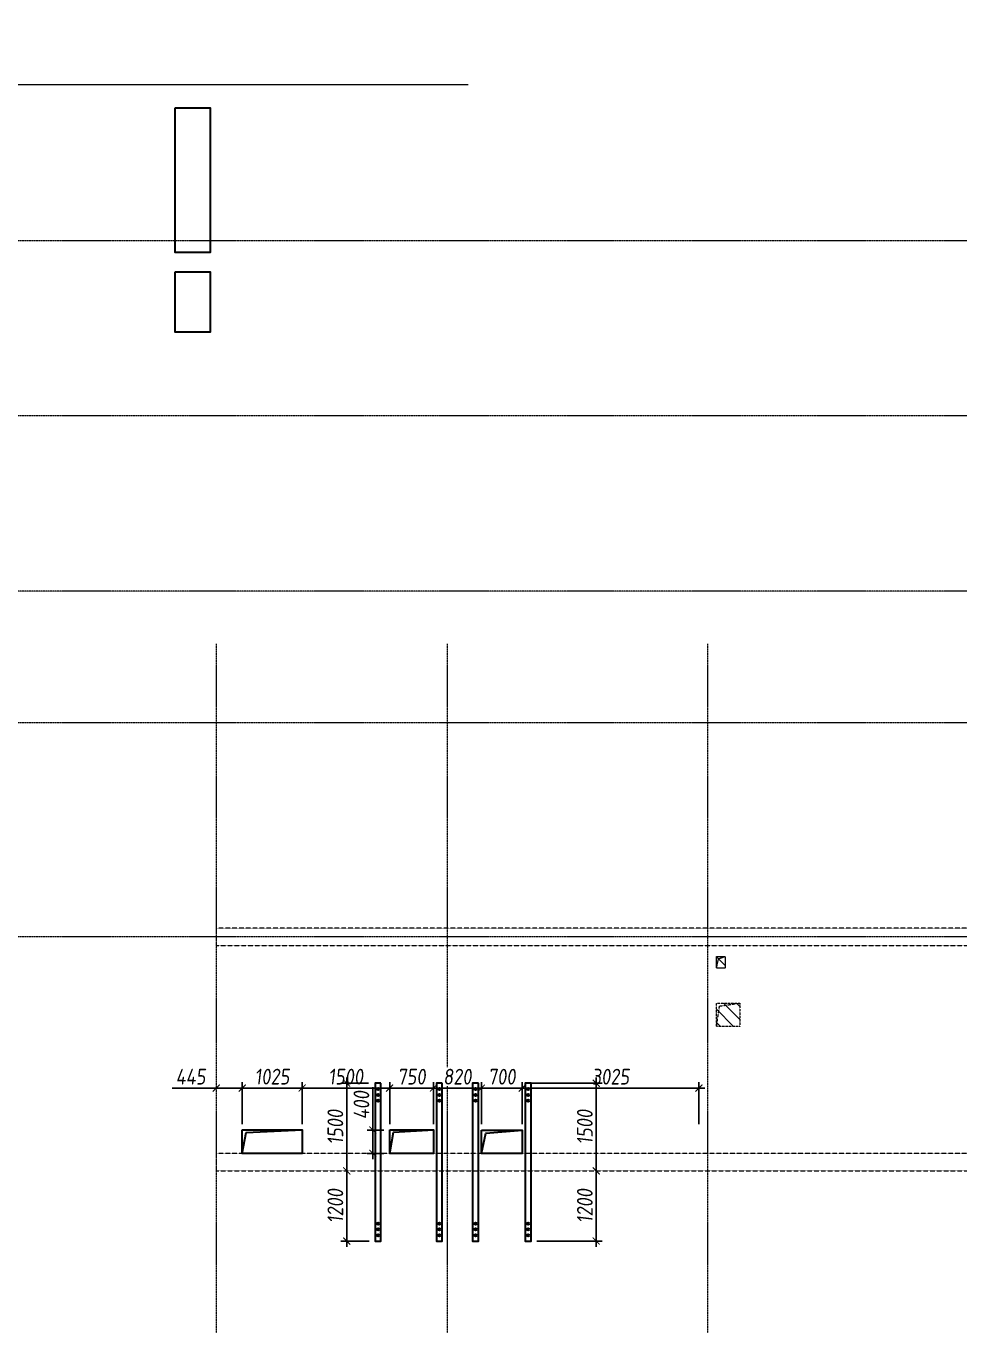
# Model space of a CAD drawing. Header units: millimetres. Extents: x -233751 to 529254, y -907864 to 285890.
# Drawn here: x -62957 to -46984, y 76023 to 98276 of the extents above; entities that cross this region are included whole.
import ezdxf

# ---------------------------------------------------------------- set-up
doc = ezdxf.new("R2010")
doc.units = ezdxf.units.MM
doc.linetypes.add('ADSK_Штриховая_ш2 п1', pattern=[3, 2, -1])
doc.linetypes.add('осевая', pattern=[2, 1.25, -0.25, 0.25, -0.25])
doc.layers.get('0').update_dxf_attribs({"lineweight": 30})
doc.layers.get('Defpoints').update_dxf_attribs({"lineweight": 0})
for name, color, linetype, lineweight in [('КР_БалкиЖБ', 7, 'ADSK_Штриховая_ш2 п1', 5), ('КР_Металл', 3, 'Continuous', 30), ('КР_Новые отверстия', 5, 'Continuous', 30), ('КР_Оси', 7, 'Continuous', 5), ('КР_Размеры отверстия', 7, 'Continuous', 5), ('КР_Размеры усиление', 1, 'Continuous', 5), ('КР_Сущ отверстия', 6, 'Continuous', 15), ('КР_Тонкая', 250, 'Continuous', 0)]:
    doc.layers.add(name, color=color, linetype=linetype, lineweight=lineweight)
doc.styles.add('ISOCPEUR', font='isocpeur.ttf', dxfattribs={"width": 0.85, "oblique": 7})
doc.dimstyles.new('R_100', dxfattribs={"dimtxt": 270, "dimasz": 120, "dimexe": 100, "dimexo": 100, "dimgap": 60, "dimtad": 1, "dimdec": 0, "dimrnd": 5, "dimzin": 0, "dimdsep": 46, "dimtxsty": 'ISOCPEUR', "dimblk": 'ARCHTICK', "dimcen": 0, "dimdle": 100, "dimclrd": 256, "dimclre": 256, "dimclrt": 256, "dimadec": 0, "dimazin": 0, "dimtfac": 2, "dimtdec": 0, "dimtmove": 0, "dimatfit": 3, "dimfxl": 1, "dimtvp": 3, "dimtfill": 1, "dimtolj": 1, "dimtzin": 0, "dimarcsym": 0})

# ---------------------------------------------------------------- blocks, each defined once
blk = doc.blocks.new('*U2056')
at = {"color": 0, "linetype": 'Continuous', "lineweight": -2}
blk.add_wipeout([(0, 0), (543, 0), (1087, 0), (1630, 0), (2173, 0), (2716, 0), (3260, 0), (3803, 0), (4346, 0), (4889, 0), (5433, 0), (5976, 0), (6519, 0), (7062, 0), (7606, 0), (8149, 0), (8692, 0), (9235, 0), (9779, 0), (10322, 0), (10865, 0), (10871, 25), (10878, 50), (10884, 75), (10890, 100), (10896, 125), (10903, 150), (10909, 175), (10915, 200), (10921, 225), (10928, 250), (10934, 275), (10940, 300), (10946, 325), (10953, 350), (10959, 375), (10965, 400), (10971, 425), (10978, 450), (10984, 475), (10990, 500), (11003, 450), (11015, 400), (11028, 350), (11040, 300), (11053, 250), (11065, 200), (11078, 150), (11090, 100), (11103, 50), (11115, 0), (11128, -50), (11140, -100), (11153, -150), (11165, -200), (11178, -250), (11190, -300), (11203, -350), (11215, -400), (11228, -450), (11240, -500), (11246, -475), (11253, -450), (11259, -425), (11265, -400), (11271, -375), (11278, -350), (11284, -325), (11290, -300), (11296, -275), (11303, -250), (11309, -225), (11315, -200), (11321, -175), (11328, -150), (11334, -125), (11340, -100), (11346, -75), (11353, -50), (11359, -25), (11365, 0), (11908, 0), (12452, 0), (12995, 0), (13538, 0), (14081, 0), (14625, 0), (15168, 0), (15711, 0), (16254, 0), (16798, 0), (17341, 0), (17884, 0), (18427, 0), (18971, 0), (19514, 0), (20057, 0), (20600, 0), (21144, 0), (21687, 0), (22230, 0), (22230, 1000), (0, 1000)], dxfattribs=at)
blk.add_lwpolyline([(-200, 0), (0, 0), (10865, 0), (10990, 500), (11240, -500), (11365, 0), (22230, 0), (22430, 0)], dxfattribs=at)
blk = doc.blocks.new('*U2062')
at = {"color": 0, "linetype": 'ByBlock', "lineweight": -2, "ltscale": 10}
blk.add_line((0, 0), (-74924, 0), dxfattribs=at)
blk = doc.blocks.new('*U2063')
at = {"color": 0, "linetype": 'ByBlock', "lineweight": -2, "ltscale": 10}
blk.add_line((0, 0), (-74924, 0), dxfattribs=at)
blk = doc.blocks.new('*U2064')
at = {"color": 0, "linetype": 'ByBlock', "lineweight": -2, "ltscale": 10}
blk.add_line((0, 0), (-74924, 0), dxfattribs=at)
blk = doc.blocks.new('*U2065')
at = {"color": 0, "linetype": 'ByBlock', "lineweight": -2, "ltscale": 10}
blk.add_line((0, 0), (-74924, 0), dxfattribs=at)
blk = doc.blocks.new('*U2066')
at = {"color": 0, "linetype": 'ByBlock', "lineweight": -2, "ltscale": 10}
blk.add_line((0, 0), (-74924, 0), dxfattribs=at)
blk = doc.blocks.new('*U2071')
at = {"color": 0, "linetype": 'ByBlock', "lineweight": -2, "ltscale": 10}
blk.add_line((0, 0), (0, -34307), dxfattribs=at)
blk = doc.blocks.new('*U2072')
at = {"color": 0, "linetype": 'ByBlock', "lineweight": -2, "ltscale": 10}
blk.add_line((0, 0), (0, -34307), dxfattribs=at)
blk = doc.blocks.new('*U2073')
at = {"color": 0, "linetype": 'ByBlock', "lineweight": -2, "ltscale": 10}
blk.add_line((0, 0), (0, -34307), dxfattribs=at)
blk = doc.blocks.new('_ArchTick')
at = {"color": 0, "linetype": 'ByBlock', "const_width": 0.15}
blk.add_lwpolyline([(-0.5, -0.5), (0.5, 0.5)], dxfattribs=at)
blk = doc.blocks.new('*D994')
at = {"layer": 'Defpoints', "color": 0, "transparency": 16777216}
for p in [(-58231, 80097), (-59256, 79377), (-58231, 79378)]:
    blk.add_point(p, dxfattribs=at)
at = {"layer": 'КР_Размеры отверстия', "lineweight": -2, "transparency": 16777216}
for p, q in [((-59256, 79477), (-59256, 80197)), ((-58231, 79478), (-58231, 80197)), ((-59356, 80097), (-58131, 80097))]:
    blk.add_line(p, q, dxfattribs=at)
at = {"layer": 'КР_Размеры отверстия', "lineweight": -2, "transparency": 16777216, "xscale": 120, "yscale": 120, "zscale": 120, "rotation": 180}
blk.add_blockref('_ArchTick', (-59256, 80097), dxfattribs=at)
at = {"layer": 'КР_Размеры отверстия', "lineweight": -2, "transparency": 16777216, "xscale": 120, "yscale": 120, "zscale": 120}
blk.add_blockref('_ArchTick', (-58231, 80097), dxfattribs=at)
at = {"layer": 'КР_Размеры отверстия', "transparency": 16777216, "insert": (-58743, 80292), "char_height": 270, "attachment_point": 5, "style": 'ISOCPEUR', "bg_fill": 3, "box_fill_scale": 1.1, "bg_fill_color": 256, "bg_fill_true_color": 13158600, "bg_fill_transparency": 0}
blk.add_mtext('\\A1;1025', dxfattribs=at)
blk = doc.blocks.new('*D995')
at = {"layer": 'Defpoints', "color": 0, "transparency": 16777216}
for p in [(-56731, 80097), (-58231, 79378), (-56731, 79378)]:
    blk.add_point(p, dxfattribs=at)
at = {"layer": 'КР_Размеры отверстия', "lineweight": -2, "transparency": 16777216}
for p, q in [((-58231, 79478), (-58231, 80197)), ((-56731, 79478), (-56731, 80197)), ((-58331, 80097), (-56631, 80097))]:
    blk.add_line(p, q, dxfattribs=at)
at = {"layer": 'КР_Размеры отверстия', "lineweight": -2, "transparency": 16777216, "xscale": 120, "yscale": 120, "zscale": 120, "rotation": 180}
blk.add_blockref('_ArchTick', (-58231, 80097), dxfattribs=at)
at = {"layer": 'КР_Размеры отверстия', "lineweight": -2, "transparency": 16777216, "xscale": 120, "yscale": 120, "zscale": 120}
blk.add_blockref('_ArchTick', (-56731, 80097), dxfattribs=at)
at = {"layer": 'КР_Размеры отверстия', "transparency": 16777216, "insert": (-57481, 80292), "char_height": 270, "attachment_point": 5, "style": 'ISOCPEUR', "bg_fill": 3, "box_fill_scale": 1.1, "bg_fill_color": 256, "bg_fill_true_color": 13158600, "bg_fill_transparency": 0}
blk.add_mtext('\\A1;1500', dxfattribs=at)
blk = doc.blocks.new('*D996')
at = {"layer": 'Defpoints', "color": 0, "transparency": 16777216}
for p in [(-56731, 79378), (-55981, 79378)]:
    blk.add_point(p, dxfattribs=at)
at = {"layer": 'КР_Размеры отверстия', "lineweight": -2, "transparency": 16777216}
for p, q in [((-56731, 79478), (-56731, 80196)), ((-55981, 79478), (-55981, 80196)), ((-56831, 80096), (-55881, 80096))]:
    blk.add_line(p, q, dxfattribs=at)
at = {"layer": 'КР_Размеры отверстия', "lineweight": -2, "transparency": 16777216, "xscale": 120, "yscale": 120, "zscale": 120, "rotation": 180}
blk.add_blockref('_ArchTick', (-56731, 80096), dxfattribs=at)
at = {"layer": 'КР_Размеры отверстия', "lineweight": -2, "transparency": 16777216, "xscale": 120, "yscale": 120, "zscale": 120}
blk.add_blockref('_ArchTick', (-55981, 80096), dxfattribs=at)
at = {"layer": 'КР_Размеры отверстия', "transparency": 16777216, "insert": (-56356, 80291), "char_height": 270, "attachment_point": 5, "style": 'ISOCPEUR', "bg_fill": 3, "box_fill_scale": 1.1, "bg_fill_color": 256, "bg_fill_true_color": 13158600, "bg_fill_transparency": 0}
blk.add_mtext('\\A1;750', dxfattribs=at)
at = {"layer": 'Defpoints', "color": 0, "transparency": 16777216}
blk.add_point((-55981, 80096), dxfattribs=at)
blk = doc.blocks.new('*D997')
at = {"layer": 'Defpoints', "color": 0, "transparency": 16777216}
for p in [(-55161, 80096), (-55981, 79378), (-55161, 79378)]:
    blk.add_point(p, dxfattribs=at)
at = {"layer": 'КР_Размеры отверстия', "lineweight": -2, "transparency": 16777216}
for p, q in [((-55981, 79478), (-55981, 80196)), ((-55161, 79478), (-55161, 80196)), ((-56081, 80096), (-55061, 80096))]:
    blk.add_line(p, q, dxfattribs=at)
at = {"layer": 'КР_Размеры отверстия', "lineweight": -2, "transparency": 16777216, "xscale": 120, "yscale": 120, "zscale": 120, "rotation": 180}
blk.add_blockref('_ArchTick', (-55981, 80096), dxfattribs=at)
at = {"layer": 'КР_Размеры отверстия', "lineweight": -2, "transparency": 16777216, "xscale": 120, "yscale": 120, "zscale": 120}
blk.add_blockref('_ArchTick', (-55161, 80096), dxfattribs=at)
at = {"layer": 'КР_Размеры отверстия', "transparency": 16777216, "insert": (-55571, 80291), "char_height": 270, "attachment_point": 5, "style": 'ISOCPEUR', "bg_fill": 3, "box_fill_scale": 1.1, "bg_fill_color": 256, "bg_fill_true_color": 13158600, "bg_fill_transparency": 0}
blk.add_mtext('\\A1;820', dxfattribs=at)
blk = doc.blocks.new('*D998')
at = {"layer": 'Defpoints', "color": 0, "transparency": 16777216}
for p in [(-55161, 79378), (-54461, 79378)]:
    blk.add_point(p, dxfattribs=at)
at = {"layer": 'КР_Размеры отверстия', "lineweight": -2, "transparency": 16777216}
for p, q in [((-55161, 79478), (-55161, 80196)), ((-54461, 79478), (-54461, 80196)), ((-55261, 80096), (-54361, 80096))]:
    blk.add_line(p, q, dxfattribs=at)
at = {"layer": 'КР_Размеры отверстия', "lineweight": -2, "transparency": 16777216, "xscale": 120, "yscale": 120, "zscale": 120, "rotation": 180}
blk.add_blockref('_ArchTick', (-55161, 80096), dxfattribs=at)
at = {"layer": 'КР_Размеры отверстия', "lineweight": -2, "transparency": 16777216, "xscale": 120, "yscale": 120, "zscale": 120}
blk.add_blockref('_ArchTick', (-54461, 80096), dxfattribs=at)
at = {"layer": 'КР_Размеры отверстия', "transparency": 16777216, "insert": (-54811, 80291), "char_height": 270, "attachment_point": 5, "style": 'ISOCPEUR', "bg_fill": 3, "box_fill_scale": 1.1, "bg_fill_color": 256, "bg_fill_true_color": 13158600, "bg_fill_transparency": 0}
blk.add_mtext('\\A1;700', dxfattribs=at)
at = {"layer": 'Defpoints', "color": 0, "transparency": 16777216}
blk.add_point((-54461, 80096), dxfattribs=at)
blk = doc.blocks.new('*D999')
at = {"layer": 'Defpoints', "color": 0, "transparency": 16777216}
for p in [(-51436, 80096), (-54461, 79378), (-51436, 79378)]:
    blk.add_point(p, dxfattribs=at)
at = {"layer": 'КР_Размеры отверстия', "lineweight": -2, "transparency": 16777216}
for p, q in [((-54461, 79478), (-54461, 80196)), ((-51436, 79478), (-51436, 80196)), ((-54561, 80096), (-51336, 80096))]:
    blk.add_line(p, q, dxfattribs=at)
at = {"layer": 'КР_Размеры отверстия', "lineweight": -2, "transparency": 16777216, "xscale": 120, "yscale": 120, "zscale": 120, "rotation": 180}
blk.add_blockref('_ArchTick', (-54461, 80096), dxfattribs=at)
at = {"layer": 'КР_Размеры отверстия', "lineweight": -2, "transparency": 16777216, "xscale": 120, "yscale": 120, "zscale": 120}
blk.add_blockref('_ArchTick', (-51436, 80096), dxfattribs=at)
at = {"layer": 'КР_Размеры отверстия', "transparency": 16777216, "insert": (-52948, 80291), "char_height": 270, "attachment_point": 5, "style": 'ISOCPEUR', "bg_fill": 3, "box_fill_scale": 1.1, "bg_fill_color": 256, "bg_fill_true_color": 13158600, "bg_fill_transparency": 0}
blk.add_mtext('\\A1;3025', dxfattribs=at)
blk = doc.blocks.new('*D1062')
at = {"layer": 'Defpoints', "color": 0, "transparency": 16777216}
for p in [(-59701, 80096), (-59701, 80096), (-59256, 79377)]:
    blk.add_point(p, dxfattribs=at)
at = {"layer": 'КР_Размеры отверстия', "lineweight": -2, "transparency": 16777216}
for p, q in [((-59256, 79477), (-59256, 80196)), ((-59701, 80096), (-60456, 80096)), ((-59156, 80096), (-59701, 80096))]:
    blk.add_line(p, q, dxfattribs=at)
at = {"layer": 'КР_Размеры отверстия', "lineweight": -2, "transparency": 16777216, "xscale": 120, "yscale": 120, "zscale": 120, "rotation": 180}
blk.add_blockref('_ArchTick', (-59701, 80096), dxfattribs=at)
at = {"layer": 'КР_Размеры отверстия', "lineweight": -2, "transparency": 16777216, "xscale": 120, "yscale": 120, "zscale": 120}
blk.add_blockref('_ArchTick', (-59256, 80096), dxfattribs=at)
at = {"layer": 'КР_Размеры отверстия', "transparency": 16777216, "insert": (-60138, 80291), "char_height": 270, "attachment_point": 5, "style": 'ISOCPEUR', "bg_fill": 3, "box_fill_scale": 1.1, "bg_fill_color": 256, "bg_fill_true_color": 13158600, "bg_fill_transparency": 0}
blk.add_mtext('\\A1;445', dxfattribs=at)
blk = doc.blocks.new('*D1068')
at = {"layer": 'Defpoints', "color": 0, "transparency": 16777216}
for p in [(-57019, 79378), (-56731, 79378), (-56731, 78978)]:
    blk.add_point(p, dxfattribs=at)
at = {"layer": 'КР_Размеры отверстия', "lineweight": -2, "transparency": 16777216}
for p, q in [((-57019, 79378), (-57019, 80111)), ((-56831, 79378), (-57119, 79378)), ((-57019, 78878), (-57019, 79378)), ((-56831, 78978), (-57119, 78978))]:
    blk.add_line(p, q, dxfattribs=at)
at = {"layer": 'КР_Размеры отверстия', "lineweight": -2, "transparency": 16777216, "xscale": 120, "yscale": 120, "zscale": 120}
for p, rotation in [((-57019, 79378), 90), ((-57019, 78978), 270)]:
    blk.add_blockref('_ArchTick', p, dxfattribs=dict(at, rotation=rotation))
at = {"layer": 'КР_Размеры отверстия', "transparency": 16777216, "insert": (-57214, 79805), "char_height": 270, "attachment_point": 5, "rotation": 90, "style": 'ISOCPEUR', "bg_fill": 3, "box_fill_scale": 1.1, "bg_fill_color": 256, "bg_fill_true_color": 13158600, "bg_fill_transparency": 0}
blk.add_mtext('\\A1;400', dxfattribs=at)
blk = doc.blocks.new('*D1310')
at = {"layer": 'Defpoints', "color": 0, "transparency": 16777216}
for p in [(-57466, 80179), (-56996, 80179), (-57466, 78678)]:
    blk.add_point(p, dxfattribs=at)
at = {"layer": 'КР_Размеры усиление', "color": 3, "lineweight": -2, "transparency": 16777216}
for p, q in [((-57096, 80179), (-57566, 80179)), ((-57466, 78578), (-57466, 80279))]:
    blk.add_line(p, q, dxfattribs=at)
at = {"layer": 'КР_Размеры усиление', "color": 3, "lineweight": -2, "transparency": 16777216, "xscale": 120, "yscale": 120, "zscale": 120}
for p, rotation in [((-57466, 80179), 90), ((-57466, 78678), 270)]:
    blk.add_blockref('_ArchTick', p, dxfattribs=dict(at, rotation=rotation))
at = {"layer": 'КР_Размеры усиление', "color": 3, "transparency": 16777216, "insert": (-57661, 79429), "char_height": 270, "attachment_point": 5, "rotation": 90, "style": 'ISOCPEUR', "bg_fill": 3, "box_fill_scale": 1.1, "bg_fill_color": 256, "bg_fill_true_color": 13158600, "bg_fill_transparency": 0}
blk.add_mtext('\\A1;1500', dxfattribs=at)
blk = doc.blocks.new('*D1311')
at = {"layer": 'Defpoints', "color": 0, "transparency": 16777216}
for p in [(-54426, 80179), (-53195, 80179), (-53195, 78678)]:
    blk.add_point(p, dxfattribs=at)
at = {"layer": 'КР_Размеры усиление', "color": 3, "lineweight": -2, "transparency": 16777216}
for p, q in [((-54326, 80179), (-53095, 80179)), ((-53195, 78578), (-53195, 80279))]:
    blk.add_line(p, q, dxfattribs=at)
at = {"layer": 'КР_Размеры усиление', "color": 3, "lineweight": -2, "transparency": 16777216, "xscale": 120, "yscale": 120, "zscale": 120}
for p, rotation in [((-53195, 80179), 90), ((-53195, 78678), 270)]:
    blk.add_blockref('_ArchTick', p, dxfattribs=dict(at, rotation=rotation))
at = {"layer": 'КР_Размеры усиление', "color": 3, "transparency": 16777216, "insert": (-53390, 79429), "char_height": 270, "attachment_point": 5, "rotation": 90, "style": 'ISOCPEUR', "bg_fill": 3, "box_fill_scale": 1.1, "bg_fill_color": 256, "bg_fill_true_color": 13158600, "bg_fill_transparency": 0}
blk.add_mtext('\\A1;1500', dxfattribs=at)
blk = doc.blocks.new('*D1313')
at = {"layer": 'Defpoints', "color": 0, "transparency": 16777216}
for p in [(-53195, 78678), (-54311, 77477), (-53195, 77477)]:
    blk.add_point(p, dxfattribs=at)
at = {"layer": 'КР_Размеры усиление', "color": 3, "lineweight": -2, "transparency": 16777216}
for p, q in [((-53195, 78778), (-53195, 77377)), ((-54211, 77477), (-53095, 77477))]:
    blk.add_line(p, q, dxfattribs=at)
at = {"layer": 'КР_Размеры усиление', "color": 3, "lineweight": -2, "transparency": 16777216, "xscale": 120, "yscale": 120, "zscale": 120}
for p, rotation in [((-53195, 78678), 90), ((-53195, 77477), 270)]:
    blk.add_blockref('_ArchTick', p, dxfattribs=dict(at, rotation=rotation))
at = {"layer": 'КР_Размеры усиление', "color": 3, "transparency": 16777216, "insert": (-53390, 78078), "char_height": 270, "attachment_point": 5, "rotation": 90, "style": 'ISOCPEUR', "bg_fill": 3, "box_fill_scale": 1.1, "bg_fill_color": 256, "bg_fill_true_color": 13158600, "bg_fill_transparency": 0}
blk.add_mtext('\\A1;1200', dxfattribs=at)
blk = doc.blocks.new('*D1314')
at = {"layer": 'Defpoints', "color": 0, "transparency": 16777216}
for p in [(-57466, 78678), (-57466, 77478), (-56981, 77478)]:
    blk.add_point(p, dxfattribs=at)
at = {"layer": 'КР_Размеры усиление', "color": 3, "lineweight": -2, "transparency": 16777216}
for p, q in [((-57466, 78778), (-57466, 77378)), ((-57081, 77478), (-57566, 77478))]:
    blk.add_line(p, q, dxfattribs=at)
at = {"layer": 'КР_Размеры усиление', "color": 3, "lineweight": -2, "transparency": 16777216, "xscale": 120, "yscale": 120, "zscale": 120}
for p, rotation in [((-57466, 78678), 90), ((-57466, 77478), 270)]:
    blk.add_blockref('_ArchTick', p, dxfattribs=dict(at, rotation=rotation))
at = {"layer": 'КР_Размеры усиление', "color": 3, "transparency": 16777216, "insert": (-57661, 78078), "char_height": 270, "attachment_point": 5, "rotation": 90, "style": 'ISOCPEUR', "bg_fill": 3, "box_fill_scale": 1.1, "bg_fill_color": 256, "bg_fill_true_color": 13158600, "bg_fill_transparency": 0}
blk.add_mtext('\\A1;1200', dxfattribs=at)

msp = doc.modelspace()

# ---------------------------------------------------------------- hatches: boundary and pattern name
at = {"layer": 'КР_Сущ отверстия'}
h = msp.add_hatch(dxfattribs=at)
h.set_pattern_fill('ANSI31', scale=50, angle=90)
h.paths.add_polyline_path([(-50985.7, 82350.7), (-51135.7, 82350.7), (-51135.7, 82150.7), (-50985.7, 82150.7)])
h = msp.add_hatch(dxfattribs=at)
h.set_pattern_fill('ANSI31', scale=50, angle=90)
h.paths.add_polyline_path([(-50735.7, 81550.7), (-51135.7, 81550.7), (-51135.7, 81150.7), (-50735.7, 81150.7)])

# ---------------------------------------------------------------- linework, layer by layer
at = {"layer": 'КР_БалкиЖБ', "ltscale": 2}
for points in [[(-59700.7, 82535.7), (-25500.7, 82535.7), (-25500.7, 82835.7), (-59700.7, 82835.7)], [(-59700.7, 78677.5), (-25500.7, 78677.5), (-25500.7, 78977.5), (-59700.7, 78977.5)]]:
    msp.add_lwpolyline(points, close=True, dxfattribs=at)
at = {"layer": 'КР_Металл'}
for centre in [(-56930.8, 77777.5), (-56930.8, 77677.5), (-55880.8, 77777.3), (-55880.8, 77677.3), (-55260.8, 77777.3), (-55260.8, 77677.3), (-54361.2, 77777.3), (-54361.2, 77677.3), (-56930.8, 77577.5), (-55880.8, 77577.3), (-55260.8, 77577.3), (-54361.2, 77577.3)]:
    msp.add_circle(centre, 20, dxfattribs=at)
at = {"layer": 'КР_Новые отверстия'}
for points in [[(-60405.3, 94069.6), (-59805.7, 94069.6), (-59805.7, 93035.7), (-60405.3, 93035.7)], [(-59255.8, 79378.5), (-58230.8, 79378.5), (-58230.8, 78978.5), (-59255.8, 78978.5)], [(-56730.8, 79378.5), (-55980.8, 79378.5), (-55980.8, 78978.5), (-56730.8, 78978.5)], [(-55161.2, 79377.5), (-54461.2, 79377.5), (-54461.2, 78977.5), (-55161.2, 78977.5)]]:
    msp.add_lwpolyline(points, close=True, dxfattribs=at)
for points in [[(-59255.8, 78978.5), (-59189.8, 79333.7), (-58230.8, 79378.5)], [(-56730.8, 78978.5), (-56667.7, 79343.6), (-55980.8, 79378.5)], [(-55161.2, 78977.5), (-55087.3, 79324.6), (-54461.2, 79377.5)]]:
    msp.add_lwpolyline(points, dxfattribs=at)
at = {"layer": 'КР_Сущ отверстия', "linetype": 'ADSK_Штриховая_ш2 п1', "ltscale": 0.3}
msp.add_lwpolyline([(-51135.7, 82350.7), (-50985.7, 82350.7), (-50985.7, 82150.7), (-51135.7, 82150.7)], close=True, dxfattribs=at)
msp.add_lwpolyline([(-51135.7, 82150.7), (-51100.1, 82310.7), (-50985.7, 82350.7)], dxfattribs=at)
at = {"layer": 'КР_Сущ отверстия', "linetype": 'ADSK_Штриховая_ш2 п1'}
msp.add_lwpolyline([(-51135.7, 81550.7), (-50735.7, 81550.7), (-50735.7, 81150.7), (-51135.7, 81150.7)], close=True, dxfattribs=at)
msp.add_lwpolyline([(-51135.7, 81150.7), (-51083.3, 81500.2), (-50735.7, 81550.7)], dxfattribs=at)

# ---------------------------------------------------------------- block references
at = {"layer": 'КР_Оси', "linetype": 'осевая'}
for name, p in [('*U2066', (-5832.3, 94600.7)), ('*U2065', (-5832.3, 91600.7)), ('*U2064', (-5832.3, 88600.7)), ('*U2071', (-59700.7, 87701.9)), ('*U2072', (-55745.7, 87701.9)), ('*U2073', (-51290.7, 87701.9)), ('*U2063', (-5832.3, 86350.7)), ('*U2062', (-5832.3, 82685.7))]:
    msp.add_blockref(name, p, dxfattribs=at)
at = {"layer": 'КР_Тонкая'}
msp.add_blockref('*U2056', (-77817.1, 97275.8), dxfattribs=at)

# ---------------------------------------------------------------- next in the draw order: linework, layer by layer
at = {"layer": 'КР_Новые отверстия'}
msp.add_lwpolyline([(-60405.2, 96876.1), (-59805.7, 96876.1), (-59805.7, 94400.8), (-60405.2, 94400.8)], close=True, dxfattribs=at)

# ---------------------------------------------------------------- next in the draw order: dimensions: what is measured, and where the dimension line sits
at = {"layer": 'КР_Размеры отверстия'}
dim = msp.add_linear_dim(base=(-58230.8, 80097.4), p1=(-59255.8, 79377.3), p2=(-58230.8, 79378.5), dimstyle='R_100', override={"dimpost": '\\X'}, dxfattribs=at)
dim.commit()
dim.dimension.update_dxf_attribs({"geometry": '*D994', "text_midpoint": (-58743.3, 80292.4)})

# ---------------------------------------------------------------- next in the draw order: dimensions: what is measured, and where the dimension line sits
dim = msp.add_linear_dim(base=(-59700.7, 80096.2), p1=(-59255.8, 79377.3), p2=(-59700.7, 80096.2), angle=180, dimstyle='R_100', override={"dimpost": '\\X'}, dxfattribs=at)
dim.commit()
dim.dimension.update_dxf_attribs({"geometry": '*D1062', "text_midpoint": (-60138.2, 80291.2)})
dim = msp.add_linear_dim(base=(-56730.8, 80097.4), p1=(-58230.8, 79378.5), p2=(-56730.8, 79378.5), dimstyle='R_100', override={"dimpost": '\\X'}, dxfattribs=at)
dim.commit()
dim.dimension.update_dxf_attribs({"geometry": '*D995', "text_midpoint": (-57480.8, 80292.4)})

# ---------------------------------------------------------------- next in the draw order: dimensions: what is measured, and where the dimension line sits
dim = msp.add_linear_dim(base=(-55980.8, 80096.2), p1=(-56730.8, 79378.5), p2=(-55980.8, 79378.5), dimstyle='R_100', override={"dimpost": '\\X'}, dxfattribs=at)
dim.commit()
dim.dimension.update_dxf_attribs({"geometry": '*D996', "text_midpoint": (-56355.8, 80291.2)})

# ---------------------------------------------------------------- next in the draw order: dimensions: what is measured, and where the dimension line sits
dim = msp.add_linear_dim(base=(-55161.2, 80096.2), p1=(-55980.8, 79378.5), p2=(-55161.2, 79377.5), dimstyle='R_100', override={"dimpost": '\\X'}, dxfattribs=at)
dim.commit()
dim.dimension.update_dxf_attribs({"geometry": '*D997', "text_midpoint": (-55571, 80291.2)})
dim = msp.add_linear_dim(base=(-57019.3, 79378.5), p1=(-56730.8, 78977.5), p2=(-56730.8, 79378.5), angle=90, dimstyle='R_100', override={"dimpost": '\\X'}, dxfattribs=at)
dim.commit()
dim.dimension.update_dxf_attribs({"geometry": '*D1068', "text_midpoint": (-57214.3, 79804.5)})

# ---------------------------------------------------------------- next in the draw order: linework, layer by layer
at = {"layer": 'КР_Металл'}
for points in [[(-56880.8, 80179.4), (-56980.8, 80179.4), (-56980.8, 77477.5), (-56880.8, 77477.5)], [(-55830.8, 80179.2), (-55930.8, 80179.2), (-55930.8, 77477.3), (-55830.8, 77477.3)]]:
    msp.add_lwpolyline(points, close=True, dxfattribs=at)
for centre in [(-56930.8, 80079.4), (-56930.8, 79979.4), (-56930.8, 79879.4), (-55880.8, 80079.2), (-55880.8, 79979.2), (-55880.8, 79879.2)]:
    msp.add_circle(centre, 20, dxfattribs=at)

# ---------------------------------------------------------------- next in the draw order: dimensions: what is measured, and where the dimension line sits
at = {"layer": 'КР_Размеры отверстия'}
dim = msp.add_linear_dim(base=(-54461.2, 80096.2), p1=(-55161.2, 79377.5), p2=(-54461.2, 79377.5), dimstyle='R_100', override={"dimpost": '\\X'}, dxfattribs=at)
dim.commit()
dim.dimension.update_dxf_attribs({"geometry": '*D998', "text_midpoint": (-54811.2, 80291.2)})

# ---------------------------------------------------------------- next in the draw order: linework, layer by layer
at = {"layer": 'КР_Металл'}
msp.add_lwpolyline([(-55210.8, 80179.2), (-55310.8, 80179.2), (-55310.8, 77477.3), (-55210.8, 77477.3)], close=True, dxfattribs=at)
for centre in [(-55260.8, 80079.2), (-55260.8, 79979.2), (-55260.8, 79879.2)]:
    msp.add_circle(centre, 20, dxfattribs=at)

# ---------------------------------------------------------------- next in the draw order: dimensions: what is measured, and where the dimension line sits
at = {"layer": 'КР_Размеры отверстия'}
dim = msp.add_linear_dim(base=(-51435.6975, 80096.2276), p1=(-54461.1569, 79377.5352), p2=(-51435.6975, 79378.4664), dimstyle='R_100', override={"dimpost": '\\X'}, dxfattribs=at)
dim.commit()
dim.dimension.update_dxf_attribs({"geometry": '*D999', "text_midpoint": (-52948.4272, 80291.2276)})
at = {"layer": 'КР_Размеры усиление'}
dim = msp.add_linear_dim(base=(-57465.6, 80179.4), p1=(-57465.6, 78678.5), p2=(-56995.7, 80179.4), angle=270, dimstyle='R_100', override={"dimpost": '\\X', "dimclrd": 3, "dimclre": 3, "dimclrt": 3}, dxfattribs=at)
dim.commit()
dim.dimension.update_dxf_attribs({"geometry": '*D1310', "text_midpoint": (-57660.6, 79428.9)})

# ---------------------------------------------------------------- next in the draw order: linework, layer by layer
at = {"layer": 'КР_Металл'}
msp.add_lwpolyline([(-54311.2, 80179.2), (-54411.2, 80179.2), (-54411.2, 77477.3), (-54311.2, 77477.3)], close=True, dxfattribs=at)
for centre in [(-54361.2, 80079.2), (-54361.2, 79979.2), (-54361.2, 79879.2)]:
    msp.add_circle(centre, 20, dxfattribs=at)

# ---------------------------------------------------------------- next in the draw order: dimensions: what is measured, and where the dimension line sits
at = {"layer": 'КР_Размеры усиление'}
dim = msp.add_linear_dim(base=(-57465.6, 77477.5), p1=(-57465.6, 78678.5), p2=(-56980.8, 77477.5), angle=270, dimstyle='R_100', override={"dimpost": '\\X', "dimclrd": 3, "dimclre": 3, "dimclrt": 3, "dimtmove": 1}, dxfattribs=at)
dim.commit()
dim.dimension.update_dxf_attribs({"geometry": '*D1314', "text_midpoint": (-57660.6, 78078)})

# ---------------------------------------------------------------- next in the draw order: dimensions: what is measured, and where the dimension line sits
dim = msp.add_linear_dim(base=(-53195, 80179.2), p1=(-53195, 78678.3), p2=(-54426.1, 80179.2), angle=270, dimstyle='R_100', override={"dimpost": '\\X', "dimclrd": 3, "dimclre": 3, "dimclrt": 3}, dxfattribs=at)
dim.commit()
dim.dimension.update_dxf_attribs({"geometry": '*D1311', "text_midpoint": (-53390, 79428.7)})

# ---------------------------------------------------------------- next in the draw order: dimensions: what is measured, and where the dimension line sits
dim = msp.add_linear_dim(base=(-53195, 77477.3), p1=(-53195, 78678.3), p2=(-54311.2, 77477.3), angle=270, dimstyle='R_100', override={"dimpost": '\\X', "dimclrd": 3, "dimclre": 3, "dimclrt": 3, "dimtmove": 1}, dxfattribs=at)
dim.commit()
dim.dimension.update_dxf_attribs({"geometry": '*D1313', "text_midpoint": (-53390, 78077.8)})

doc.saveas('drawing.dxf')
